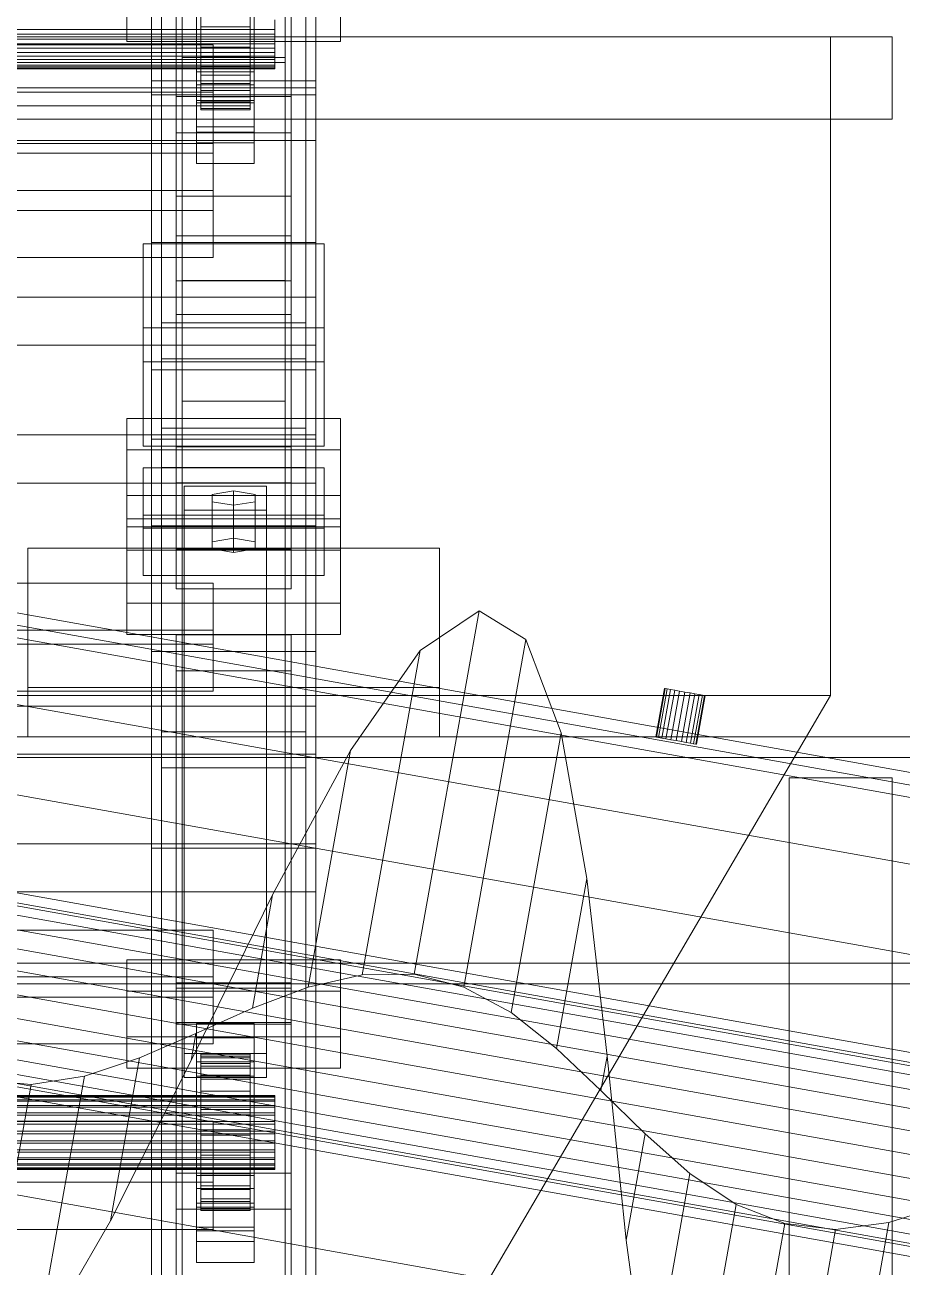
# Model space of a CAD drawing. Header units: millimetres. Extents: x -1970 to 34302, y -65268 to 6837.
# Drawn here: x 379.3 to 592.4, y -33348.9 to -33047.1 of the extents above; entities that cross this region are included whole.
import ezdxf

# ---------------------------------------------------------------- set-up
doc = ezdxf.new("R2010")
doc.units = ezdxf.units.MM
for name, color, linetype, lineweight in [('frontal_C01', 7, 'Continuous', 0), ('frontal_C02', 7, 'Continuous', 0), ('frontal_dos-mix', 7, 'Continuous', 0), ('frontal_mezcladora', 7, 'Continuous', 0)]:
    doc.layers.add(name, color=color, linetype=linetype, lineweight=lineweight)

msp = doc.modelspace()

# ---------------------------------------------------------------- linework, layer by layer
at = {"layer": 'frontal_C01'}
for p, q in [((410, -33130.885), (410, -32746.676)), ((450, -32746.676), (450, -33130.885)), ((417.5, -33411.882), (417.5, -32752.939)), ((442.5, -32752.939), (442.5, -33411.882)), ((417.5, -33437.251), (417.5, -32778.308)), ((442.5, -33437.251), (442.5, -32778.308)), ((410, -33168.78), (410, -32784.57)), ((450, -33168.78), (450, -32784.57)), ((410, -33064.041), (410, -32955.182)), ((450, -33064.041), (450, -32955.182)), ((410, -33016.673), (410, -33064.041)), ((410, -33400.882), (410, -33016.673)), ((450, -33064.041), (450, -33016.673)), ((450, -33016.673), (450, -33400.882)), ((421, -33061.609), (421, -33021.82)), ((435, -33021.82), (435, -33061.609)), ((421, -33025.662), (421, -33065.451)), ((435, -33065.451), (435, -33025.662)), ((404, -33030.631), (404, -33051.122)), ((450, -33029.217), (450, -33062.374)), ((456, -33051.122), (456, -33030.631)), ((421, -33071.854), (421, -33032.065)), ((435, -33032.065), (435, -33071.854)), ((421, -33035.907), (421, -33075.696)), ((435, -33075.696), (435, -33035.907)), ((404, -33043.543), (404, -33051.122)), ((422, -33042.675), (422, -33047.541)), ((434, -33047.541), (434, -33042.675)), ((450, -33075.181), (450, -33042.024)), ((456, -33051.122), (456, -33043.543)), ((422, -33049.975), (422, -33045.027)), ((422, -33048.181), (422, -33045.877)), ((422, -33046.991), (422, -33049.335)), ((434, -33045.027), (434, -33049.975)), ((434, -33045.877), (434, -33048.181)), ((434, -33049.335), (434, -33046.991)), ((440, -33048.181), (440, -33045.877)), ((440, -33046.991), (440, -33049.335)), ((-440, -33048.181), (440, -33048.181)), ((-440, -33049.335), (440, -33049.335)), ((422, -33048.181), (422, -33047.541)), ((422, -33047.541), (422, -33052.49)), ((422, -33047.541), (434, -33047.541)), ((422, -33050.526), (422, -33048.181)), ((434, -33048.181), (422, -33048.181)), ((422, -33049.335), (422, -33049.975)), ((434, -33049.335), (422, -33049.335)), ((422, -33049.335), (422, -33051.64)), ((422, -33049.975), (434, -33049.975)), ((422, -33054.841), (422, -33049.975)), ((434, -33052.49), (434, -33047.541)), ((434, -33047.541), (434, -33048.181)), ((434, -33048.181), (434, -33050.526)), ((434, -33049.975), (434, -33049.335)), ((434, -33051.64), (434, -33049.335)), ((434, -33049.975), (434, -33054.841)), ((440, -33050.526), (440, -33048.181)), ((440, -33049.335), (440, -33051.64)), ((-440, -33050.526), (440, -33050.526)), ((-440, -33051.64), (440, -33051.64)), ((-440, -33052.75), (440, -33052.75)), ((404, -33051.122), (456, -33051.122)), ((422, -33052.75), (422, -33050.526)), ((422, -33050.526), (422, -33052.49)), ((434, -33050.526), (422, -33050.526)), ((422, -33051.64), (422, -33054.841)), ((434, -33051.64), (422, -33051.64)), ((422, -33051.64), (422, -33053.748)), ((422, -33052.49), (422, -33057.184)), ((422, -33052.49), (434, -33052.49)), ((422, -33054.701), (422, -33052.75)), ((422, -33052.75), (422, -33057.184)), ((434, -33052.75), (422, -33052.75)), ((434, -33052.49), (434, -33050.526)), ((434, -33050.526), (434, -33052.75)), ((434, -33054.841), (434, -33051.64)), ((434, -33053.748), (434, -33051.64)), ((434, -33057.184), (434, -33052.49)), ((434, -33057.184), (434, -33052.75)), ((434, -33052.75), (434, -33054.701)), ((440, -33052.75), (440, -33050.526)), ((440, -33051.64), (440, -33053.748)), ((440, -33054.701), (440, -33052.75)), ((-440, -33053.748), (440, -33053.748)), ((-440, -33054.701), (440, -33054.701)), ((-440, -33055.517), (440, -33055.517)), ((422, -33053.748), (422, -33059.293)), ((434, -33053.748), (422, -33053.748)), ((422, -33053.748), (422, -33055.517)), ((422, -33056.248), (422, -33054.701)), ((422, -33054.701), (422, -33061.305)), ((434, -33054.701), (422, -33054.701)), ((422, -33054.841), (434, -33054.841)), ((422, -33059.293), (422, -33054.841)), ((422, -33055.517), (422, -33063.026)), ((434, -33055.517), (422, -33055.517)), ((422, -33055.517), (422, -33056.825)), ((434, -33059.293), (434, -33053.748)), ((434, -33055.517), (434, -33053.748)), ((434, -33061.305), (434, -33054.701)), ((434, -33054.701), (434, -33056.248)), ((434, -33054.841), (434, -33059.293)), ((434, -33063.026), (434, -33055.517)), ((434, -33056.825), (434, -33055.517)), ((440, -33053.748), (440, -33055.517)), ((440, -33056.248), (440, -33054.701)), ((440, -33055.517), (440, -33056.825)), ((-440, -33056.248), (440, -33056.248)), ((-440, -33056.825), (440, -33056.825)), ((-440, -33057.284), (440, -33057.284)), ((-440, -33057.583), (440, -33057.583)), ((-440, -33057.74), (440, -33057.74)), ((421, -33073.175), (421, -33058.447)), ((421, -33058.447), (435, -33058.447)), ((421, -33066.025), (421, -33058.447)), ((422, -33057.284), (422, -33056.248)), ((422, -33056.248), (422, -33064.57)), ((434, -33056.248), (422, -33056.248)), ((422, -33056.825), (422, -33065.787)), ((434, -33056.825), (422, -33056.825)), ((422, -33056.825), (422, -33057.583)), ((422, -33057.184), (422, -33061.305)), ((422, -33057.184), (434, -33057.184)), ((422, -33057.74), (422, -33057.284)), ((422, -33057.284), (422, -33066.758)), ((434, -33057.284), (422, -33057.284)), ((422, -33057.583), (422, -33067.388)), ((434, -33057.583), (422, -33057.583)), ((422, -33057.583), (422, -33057.74)), ((422, -33057.74), (422, -33067.719)), ((434, -33057.74), (422, -33057.74)), ((434, -33064.57), (434, -33056.248)), ((434, -33056.248), (434, -33057.284)), ((434, -33065.787), (434, -33056.825)), ((434, -33057.583), (434, -33056.825)), ((434, -33061.305), (434, -33057.184)), ((434, -33066.758), (434, -33057.284)), ((434, -33057.284), (434, -33057.74)), ((434, -33067.388), (434, -33057.583)), ((434, -33057.74), (434, -33057.583)), ((434, -33067.719), (434, -33057.74)), ((435, -33058.447), (435, -33073.175)), ((435, -33058.447), (435, -33066.025)), ((440, -33057.284), (440, -33056.248)), ((440, -33056.825), (440, -33057.583)), ((440, -33057.74), (440, -33057.284)), ((440, -33057.583), (440, -33057.74)), ((435, -33061.609), (421, -33061.609)), ((421, -33061.609), (421, -33065.451)), ((422, -33059.293), (434, -33059.293)), ((422, -33063.026), (422, -33059.293)), ((422, -33061.305), (422, -33064.57)), ((422, -33061.305), (434, -33061.305)), ((434, -33059.293), (434, -33063.026)), ((434, -33064.57), (434, -33061.305)), ((435, -33065.451), (435, -33061.609)), ((450, -33062.374), (-450, -33062.374)), ((410, -33064.041), (450, -33064.041)), ((410, -33448.25), (410, -33064.041)), ((422, -33063.026), (434, -33063.026)), ((422, -33065.787), (422, -33063.026)), ((422, -33064.57), (422, -33066.758)), ((422, -33064.57), (434, -33064.57)), ((434, -33063.026), (434, -33065.787)), ((434, -33066.758), (434, -33064.57)), ((450, -33075.181), (450, -33062.374)), ((450, -33448.25), (450, -33064.041)), ((421, -33065.451), (435, -33065.451)), ((435, -33066.025), (421, -33066.025)), ((421, -33066.025), (421, -33080.753)), ((422, -33065.787), (434, -33065.787)), ((422, -33067.388), (422, -33065.787)), ((422, -33066.758), (422, -33067.719)), ((422, -33066.758), (434, -33066.758)), ((422, -33067.388), (434, -33067.388)), ((422, -33067.719), (422, -33067.388)), ((422, -33067.719), (434, -33067.719)), ((434, -33065.787), (434, -33067.388)), ((434, -33067.719), (434, -33066.758)), ((434, -33067.388), (434, -33067.719)), ((435, -33080.753), (435, -33066.025)), ((435, -33071.854), (421, -33071.854)), ((421, -33071.854), (421, -33075.696)), ((435, -33073.175), (421, -33073.175)), ((421, -33073.175), (421, -33080.753)), ((435, -33075.696), (435, -33071.854)), ((435, -33080.753), (435, -33073.175)), ((-450, -33075.181), (450, -33075.181)), ((-425, -33075.923), (425, -33075.923)), ((421, -33075.696), (435, -33075.696)), ((425, -33075.923), (425, -33092.188)), ((425, -33075.923), (425, -33087.291)), ((421, -33080.753), (435, -33080.753)), ((425, -33087.291), (-425, -33087.291)), ((416, -33098.332), (416, -33088.726)), ((416, -33088.726), (444, -33088.726)), ((416, -33174.468), (416, -33088.726)), ((425, -33103.556), (425, -33087.291)), ((444, -33088.726), (444, -33098.332)), ((444, -33088.726), (444, -33174.468)), ((425, -33092.188), (-425, -33092.188)), ((425, -33103.556), (425, -33092.188)), ((444, -33098.332), (416, -33098.332)), ((416, -33098.332), (416, -33184.074)), ((444, -33184.074), (444, -33098.332)), ((-425, -33103.556), (425, -33103.556)), ((450, -33130.885), (410, -33130.885)), ((410, -33130.885), (410, -33168.78)), ((410, -33515.094), (410, -33130.885)), ((450, -33168.78), (450, -33130.885)), ((450, -33130.885), (450, -33515.094)), ((412.5, -33154.635), (412.5, -33145.03)), ((412.5, -33145.03), (447.5, -33145.03)), ((412.5, -33419.764), (412.5, -33145.03)), ((447.5, -33145.03), (447.5, -33154.635)), ((447.5, -33145.03), (447.5, -33419.764)), ((447.5, -33154.635), (412.5, -33154.635)), ((412.5, -33429.369), (412.5, -33154.635)), ((447.5, -33429.369), (447.5, -33154.635)), ((404, -33187.622), (404, -33167.131)), ((404, -33167.131), (456, -33167.131)), ((404, -33174.71), (404, -33167.131)), ((456, -33167.131), (456, -33187.622)), ((456, -33167.131), (456, -33174.71)), ((410, -33168.78), (450, -33168.78)), ((410, -33552.989), (410, -33168.78)), ((450, -33552.989), (450, -33168.78)), ((380, -33208.062), (380, -33174.265)), ((380, -33174.265), (480, -33174.265)), ((380, -33220.062), (380, -33174.265)), ((456, -33174.71), (404, -33174.71)), ((404, -33174.71), (404, -33195.201)), ((444, -33174.468), (416, -33174.468)), ((416, -33174.468), (416, -33184.074)), ((444, -33184.074), (444, -33174.468)), ((456, -33195.201), (456, -33174.71)), ((480, -33174.265), (480, -33208.062)), ((480, -33174.265), (480, -33220.062)), ((416, -33184.074), (444, -33184.074)), ((456, -33187.622), (404, -33187.622)), ((404, -33187.622), (404, -33195.201)), ((456, -33195.201), (456, -33187.622)), ((404, -33195.201), (456, -33195.201)), ((480, -33208.062), (380, -33208.062)), ((380, -33208.062), (380, -33220.062)), ((480, -33220.062), (480, -33208.062)), ((980, -33220.062), (-980, -33220.062)), ((380, -33220.062), (480, -33220.062)), ((980, -33225.062), (-980, -33225.062)), ((-425, -33267.058), (425, -33267.058)), ((425, -33267.058), (425, -33283.323)), ((425, -33267.058), (425, -33278.426)), ((980, -33275.062), (-980, -33275.062)), ((425, -33278.426), (-425, -33278.426)), ((425, -33294.691), (425, -33278.426)), ((980, -33280.062), (-980, -33280.062)), ((416, -33289.466), (416, -33279.861)), ((416, -33279.861), (444, -33279.861)), ((416, -33366.573), (416, -33279.861)), ((444, -33279.861), (444, -33289.466)), ((444, -33279.861), (444, -33366.573)), ((425, -33283.323), (-425, -33283.323)), ((425, -33294.691), (425, -33283.323)), ((444, -33289.466), (416, -33289.466)), ((416, -33289.466), (416, -33376.178)), ((444, -33376.178), (444, -33289.466)), ((-425, -33294.691), (425, -33294.691))]:
    msp.add_line(p, q, dxfattribs=at)
at = {"layer": 'frontal_C02'}
for p, q in [((416, -33109.263), (416, -32894.088)), ((444, -32894.088), (444, -33109.263)), ((416, -32902.271), (416, -33117.447)), ((444, -33117.447), (444, -32902.271)), ((412.5, -33119.485), (412.5, -32937.781)), ((447.5, -32937.781), (447.5, -33119.485)), ((410, -33099.961), (410, -32943.599)), ((450, -32943.599), (450, -33099.961)), ((412.5, -33128.253), (412.5, -32946.549)), ((447.5, -33128.253), (447.5, -32946.549)), ((410, -33060.662), (410, -32961.292)), ((450, -33060.662), (450, -32961.292)), ((410, -33147.778), (410, -32991.416)), ((450, -33147.778), (450, -32991.416)), ((410, -33022.409), (410, -33060.662)), ((410, -33373.127), (410, -33022.409)), ((450, -33060.662), (450, -33022.409)), ((450, -33022.409), (450, -33373.127)), ((417.5, -33056.197), (417.5, -33026.875)), ((417.5, -33026.875), (417.5, -33109.208)), ((417.5, -33028.053), (417.5, -33055.019)), ((417.5, -33560.475), (417.5, -33028.053)), ((442.5, -33026.875), (442.5, -33056.197)), ((442.5, -33109.208), (442.5, -33026.875)), ((442.5, -33055.019), (442.5, -33028.053)), ((442.5, -33028.053), (442.5, -33560.475)), ((412.5, -33218.856), (412.5, -33037.152)), ((447.5, -33037.152), (447.5, -33218.856)), ((412.5, -33227.624), (412.5, -33045.92)), ((447.5, -33227.624), (447.5, -33045.92)), ((-425, -33051.909), (425, -33051.909)), ((425, -33051.909), (425, -33066.756)), ((425, -33051.909), (425, -33063.385)), ((417.5, -33055.019), (442.5, -33055.019)), ((417.5, -33587.441), (417.5, -33055.019)), ((442.5, -33587.441), (442.5, -33055.019)), ((442.5, -33056.197), (417.5, -33056.197)), ((417.5, -33056.197), (417.5, -33138.53)), ((442.5, -33056.197), (442.5, -33138.53)), ((410, -33060.662), (450, -33060.662)), ((410, -33411.381), (410, -33060.662)), ((450, -33411.381), (450, -33060.662)), ((425, -33063.385), (-425, -33063.385)), ((416, -33073.28), (416, -33064.512)), ((416, -33064.512), (444, -33064.512)), ((416, -33149.598), (416, -33064.512)), ((425, -33078.232), (425, -33063.385)), ((444, -33064.512), (444, -33073.28)), ((444, -33064.512), (444, -33149.598)), ((425, -33066.756), (-425, -33066.756)), ((425, -33078.232), (425, -33066.756)), ((444, -33073.28), (416, -33073.28)), ((416, -33073.28), (416, -33158.366)), ((444, -33158.366), (444, -33073.28)), ((-425, -33078.232), (425, -33078.232)), ((408, -33120.715), (408, -33100.257)), ((408, -33100.257), (452, -33100.257)), ((408, -33128.947), (408, -33100.257)), ((450, -33099.961), (410, -33099.961)), ((410, -33099.961), (410, -33147.778)), ((410, -33199.331), (410, -33099.961)), ((450, -33147.778), (450, -33099.961)), ((450, -33099.961), (450, -33199.331)), ((452, -33100.257), (452, -33120.715)), ((452, -33100.257), (452, -33128.947)), ((444, -33109.263), (416, -33109.263)), ((416, -33109.263), (416, -33117.447)), ((442.5, -33109.208), (417.5, -33109.208)), ((417.5, -33109.208), (417.5, -33138.53)), ((442.5, -33138.53), (442.5, -33109.208)), ((444, -33117.447), (444, -33109.263)), ((-450, -33113.242), (450, -33113.242)), ((450, -33113.242), (450, -33124.933)), ((450, -33113.242), (450, -33146.714)), ((447.5, -33119.485), (412.5, -33119.485)), ((412.5, -33119.485), (412.5, -33128.253)), ((416, -33117.447), (444, -33117.447)), ((447.5, -33128.253), (447.5, -33119.485)), ((452, -33120.715), (408, -33120.715)), ((408, -33120.715), (408, -33149.406)), ((452, -33149.406), (452, -33120.715)), ((450, -33124.933), (-450, -33124.933)), ((450, -33158.405), (450, -33124.933)), ((412.5, -33128.253), (447.5, -33128.253)), ((452, -33128.947), (408, -33128.947)), ((408, -33128.947), (408, -33149.406)), ((452, -33149.406), (452, -33128.947)), ((417.5, -33138.53), (442.5, -33138.53)), ((404, -33161.422), (404, -33142.717)), ((404, -33142.717), (456, -33142.717)), ((404, -33150.367), (404, -33142.717)), ((456, -33142.717), (456, -33161.422)), ((456, -33142.717), (456, -33150.367)), ((450, -33146.714), (-450, -33146.714)), ((408, -33149.406), (452, -33149.406)), ((410, -33147.778), (450, -33147.778)), ((410, -33247.148), (410, -33147.778)), ((444, -33149.598), (416, -33149.598)), ((416, -33149.598), (416, -33158.366)), ((444, -33158.366), (444, -33149.598)), ((450, -33158.405), (450, -33146.714)), ((450, -33247.148), (450, -33147.778)), ((456, -33150.367), (404, -33150.367)), ((404, -33150.367), (404, -33169.072)), ((456, -33169.072), (456, -33150.367)), ((408, -33169.359), (408, -33154.746)), ((408, -33154.746), (452, -33154.746)), ((408, -33166.222), (408, -33154.746)), ((452, -33154.746), (452, -33169.359)), ((452, -33154.746), (452, -33166.222)), ((-450, -33158.405), (450, -33158.405)), ((416, -33158.366), (444, -33158.366)), ((456, -33161.422), (404, -33161.422)), ((404, -33161.422), (404, -33169.072)), ((418, -33164.975), (418, -33159.13)), ((418, -33159.13), (438, -33159.13)), ((418, -33297.034), (418, -33159.13)), ((430, -33160.299), (424.804, -33161.176)), ((424.804, -33161.176), (424.804, -33162.929)), ((424.804, -33172.652), (424.804, -33161.176)), ((435.196, -33161.176), (430, -33160.299)), ((430, -33171.775), (430, -33160.299)), ((435.196, -33162.929), (435.196, -33161.176)), ((435.196, -33172.652), (435.196, -33161.176)), ((438, -33159.13), (438, -33164.975)), ((438, -33159.13), (438, -33297.034)), ((456, -33169.072), (456, -33161.422)), ((424.804, -33162.929), (430, -33163.806)), ((424.804, -33174.405), (424.804, -33162.929)), ((430, -33163.806), (435.196, -33162.929)), ((430, -33163.806), (430, -33175.282)), ((435.196, -33174.405), (435.196, -33162.929)), ((452, -33166.222), (408, -33166.222)), ((408, -33166.222), (408, -33180.835)), ((438, -33164.975), (418, -33164.975)), ((418, -33164.975), (418, -33302.879)), ((438, -33302.879), (438, -33164.975)), ((452, -33180.835), (452, -33166.222)), ((404, -33169.072), (456, -33169.072)), ((452, -33169.359), (408, -33169.359)), ((408, -33169.359), (408, -33180.835)), ((452, -33180.835), (452, -33169.359)), ((424.804, -33172.652), (430, -33171.775)), ((424.804, -33174.405), (424.804, -33172.652)), ((430, -33171.775), (435.196, -33172.652)), ((435.196, -33172.652), (435.196, -33174.405)), ((430, -33175.282), (424.804, -33174.405)), ((435.196, -33174.405), (430, -33175.282)), ((-425, -33182.694), (425, -33182.694)), ((408, -33180.835), (452, -33180.835)), ((425, -33182.694), (425, -33197.541)), ((425, -33182.694), (425, -33194.17)), ((425, -33194.17), (-425, -33194.17)), ((425, -33209.017), (425, -33194.17)), ((425, -33197.541), (-425, -33197.541)), ((416, -33204.065), (416, -33195.297)), ((416, -33195.297), (444, -33195.297)), ((416, -33281.117), (416, -33195.297)), ((425, -33209.017), (425, -33197.541)), ((444, -33195.297), (444, -33204.065)), ((444, -33195.297), (444, -33281.117)), ((450, -33199.331), (410, -33199.331)), ((410, -33199.331), (410, -33247.148)), ((410, -33550.05), (410, -33199.331)), ((450, -33247.148), (450, -33199.331)), ((450, -33199.331), (450, -33550.05)), ((444, -33204.065), (416, -33204.065)), ((416, -33204.065), (416, -33289.885)), ((444, -33289.885), (444, -33204.065)), ((-425, -33209.017), (425, -33209.017)), ((-450, -33212.613), (450, -33212.613)), ((450, -33212.613), (450, -33224.303)), ((450, -33212.613), (450, -33246.084)), ((447.5, -33218.856), (412.5, -33218.856)), ((412.5, -33218.856), (412.5, -33227.624)), ((447.5, -33227.624), (447.5, -33218.856)), ((450, -33224.303), (-450, -33224.303)), ((450, -33257.775), (450, -33224.303)), ((412.5, -33227.624), (447.5, -33227.624)), ((450, -33246.084), (-450, -33246.084)), ((450, -33257.775), (450, -33246.084)), ((410, -33247.148), (450, -33247.148)), ((410, -33597.867), (410, -33247.148)), ((450, -33597.867), (450, -33247.148)), ((-450, -33257.775), (450, -33257.775)), ((404, -33292.941), (404, -33274.236)), ((404, -33274.236), (456, -33274.236)), ((404, -33281.887), (404, -33274.236)), ((456, -33274.236), (456, -33292.941)), ((456, -33274.236), (456, -33281.887)), ((456, -33281.887), (404, -33281.887)), ((404, -33281.887), (404, -33300.592)), ((444, -33281.117), (416, -33281.117)), ((416, -33281.117), (416, -33289.885)), ((444, -33289.885), (444, -33281.117)), ((456, -33300.592), (456, -33281.887)), ((416, -33289.885), (444, -33289.885)), ((421, -33293.209), (421, -33289.701)), ((421, -33289.701), (435, -33289.701)), ((421, -33329.868), (421, -33289.701)), ((435, -33289.701), (435, -33293.209)), ((435, -33289.701), (435, -33329.868)), ((456, -33292.941), (404, -33292.941)), ((404, -33292.941), (404, -33300.592)), ((435, -33293.209), (421, -33293.209)), ((421, -33293.209), (421, -33333.375)), ((435, -33333.375), (435, -33293.209)), ((456, -33300.592), (456, -33292.941)), ((438, -33297.034), (418, -33297.034)), ((418, -33297.034), (418, -33302.879)), ((422, -33307.22), (422, -33297.226)), ((422, -33297.226), (422, -33297.702)), ((422, -33297.226), (434, -33297.226)), ((422, -33298.044), (422, -33297.226)), ((434, -33297.702), (434, -33297.226)), ((434, -33297.226), (434, -33307.22)), ((434, -33297.226), (434, -33298.044)), ((438, -33302.879), (438, -33297.034)), ((404, -33300.592), (456, -33300.592)), ((421, -33302.561), (421, -33299.054)), ((421, -33299.054), (435, -33299.054)), ((421, -33339.22), (421, -33299.054)), ((422, -33307.445), (422, -33297.702)), ((422, -33297.702), (422, -33299.439)), ((422, -33297.702), (434, -33297.702)), ((422, -33307.607), (422, -33298.044)), ((422, -33298.044), (434, -33298.044)), ((422, -33300.1), (422, -33298.044)), ((422, -33308.268), (422, -33299.439)), ((422, -33299.439), (422, -33302.32)), ((422, -33299.439), (434, -33299.439)), ((422, -33308.581), (422, -33300.1)), ((422, -33300.1), (434, -33300.1)), ((422, -33303.255), (422, -33300.1)), ((434, -33299.439), (434, -33297.702)), ((434, -33297.702), (434, -33307.445)), ((434, -33298.044), (434, -33307.607)), ((434, -33298.044), (434, -33300.1)), ((434, -33302.32), (434, -33299.439)), ((434, -33299.439), (434, -33308.268)), ((434, -33300.1), (434, -33308.581)), ((434, -33300.1), (434, -33303.255)), ((435, -33299.054), (435, -33302.561)), ((435, -33299.054), (435, -33339.22)), ((418, -33302.879), (438, -33302.879)), ((435, -33302.561), (421, -33302.561)), ((421, -33302.561), (421, -33342.727)), ((422, -33309.633), (422, -33302.32)), ((422, -33302.32), (422, -33306.148)), ((422, -33302.32), (434, -33302.32)), ((422, -33310.076), (422, -33303.255)), ((422, -33303.255), (434, -33303.255)), ((422, -33307.293), (422, -33303.255)), ((434, -33306.148), (434, -33302.32)), ((434, -33302.32), (434, -33309.633)), ((434, -33303.255), (434, -33310.076)), ((434, -33303.255), (434, -33307.293)), ((435, -33342.727), (435, -33302.561)), ((422, -33311.446), (422, -33306.148)), ((422, -33306.148), (422, -33310.661)), ((422, -33306.148), (434, -33306.148)), ((434, -33310.661), (434, -33306.148)), ((434, -33306.148), (434, -33311.446)), ((-440, -33307.22), (440, -33307.22)), ((-440, -33307.445), (440, -33307.445)), ((-440, -33307.607), (440, -33307.607)), ((-440, -33308.268), (440, -33308.268)), ((-440, -33308.581), (440, -33308.581)), ((-440, -33309.633), (440, -33309.633)), ((422, -33307.445), (422, -33307.22)), ((434, -33307.22), (422, -33307.22)), ((422, -33307.22), (422, -33307.607)), ((422, -33311.988), (422, -33307.293)), ((422, -33307.293), (434, -33307.293)), ((422, -33311.938), (422, -33307.293)), ((422, -33308.268), (422, -33307.445)), ((434, -33307.445), (422, -33307.445)), ((434, -33307.607), (422, -33307.607)), ((422, -33307.607), (422, -33308.581)), ((422, -33309.633), (422, -33308.268)), ((434, -33308.268), (422, -33308.268)), ((434, -33308.581), (422, -33308.581)), ((422, -33308.581), (422, -33310.076)), ((422, -33311.446), (422, -33309.633)), ((434, -33309.633), (422, -33309.633)), ((434, -33307.22), (434, -33307.445)), ((434, -33307.607), (434, -33307.22)), ((434, -33307.293), (434, -33311.988)), ((434, -33307.293), (434, -33311.938)), ((434, -33307.445), (434, -33308.268)), ((434, -33308.581), (434, -33307.607)), ((434, -33308.268), (434, -33309.633)), ((434, -33310.076), (434, -33308.581)), ((434, -33309.633), (434, -33311.446)), ((440, -33307.445), (440, -33307.22)), ((440, -33307.22), (440, -33307.607)), ((440, -33308.268), (440, -33307.445)), ((440, -33307.607), (440, -33308.581)), ((440, -33309.633), (440, -33308.268)), ((440, -33308.581), (440, -33310.076)), ((440, -33311.446), (440, -33309.633)), ((-440, -33310.076), (440, -33310.076)), ((-440, -33311.446), (440, -33311.446)), ((-440, -33311.988), (440, -33311.988)), ((434, -33310.076), (422, -33310.076)), ((422, -33310.076), (422, -33311.988)), ((422, -33310.661), (422, -33313.584)), ((434, -33310.661), (422, -33310.661)), ((422, -33310.661), (422, -33315.553)), ((422, -33313.584), (422, -33311.446)), ((434, -33311.446), (422, -33311.446)), ((422, -33314.189), (422, -33311.938)), ((422, -33311.938), (434, -33311.938)), ((422, -33316.875), (422, -33311.938)), ((434, -33311.988), (422, -33311.988)), ((422, -33311.988), (422, -33314.189)), ((434, -33311.988), (434, -33310.076)), ((434, -33313.584), (434, -33310.661)), ((434, -33315.553), (434, -33310.661)), ((434, -33311.446), (434, -33313.584)), ((434, -33311.938), (434, -33314.189)), ((434, -33311.938), (434, -33316.875)), ((434, -33314.189), (434, -33311.988)), ((440, -33310.076), (440, -33311.988)), ((440, -33313.584), (440, -33311.446)), ((440, -33311.988), (440, -33314.189)), ((440, -33313.584), (-440, -33313.584)), ((-440, -33314.189), (440, -33314.189)), ((-425, -33313.479), (425, -33313.479)), ((422, -33313.584), (434, -33313.584)), ((422, -33315.901), (422, -33313.584)), ((434, -33314.189), (422, -33314.189)), ((422, -33314.189), (422, -33316.527)), ((422, -33315.901), (422, -33315.553)), ((422, -33315.553), (422, -33320.491)), ((422, -33315.553), (434, -33315.553)), ((425, -33313.479), (425, -33328.326)), ((425, -33313.479), (425, -33324.955)), ((434, -33313.584), (434, -33315.901)), ((434, -33316.527), (434, -33314.189)), ((434, -33320.491), (434, -33315.553)), ((434, -33315.553), (434, -33315.901)), ((440, -33315.901), (440, -33313.584)), ((440, -33314.189), (440, -33316.527)), ((-440, -33315.901), (440, -33315.901)), ((-440, -33316.527), (440, -33316.527)), ((-440, -33318.24), (440, -33318.24)), ((422, -33318.24), (422, -33315.901)), ((434, -33315.901), (422, -33315.901)), ((422, -33316.527), (422, -33316.875)), ((434, -33316.527), (422, -33316.527)), ((422, -33316.527), (422, -33318.845)), ((422, -33316.875), (434, -33316.875)), ((422, -33321.767), (422, -33316.875)), ((422, -33320.441), (422, -33318.24)), ((422, -33318.24), (422, -33320.491)), ((434, -33318.24), (422, -33318.24)), ((434, -33315.901), (434, -33318.24)), ((434, -33316.875), (434, -33316.527)), ((434, -33318.845), (434, -33316.527)), ((434, -33316.875), (434, -33321.767)), ((434, -33320.491), (434, -33318.24)), ((434, -33318.24), (434, -33320.441)), ((440, -33318.24), (440, -33315.901)), ((440, -33316.527), (440, -33318.845)), ((440, -33320.441), (440, -33318.24)), ((-440, -33318.845), (440, -33318.845)), ((-440, -33320.441), (440, -33320.441)), ((-440, -33320.983), (440, -33320.983)), ((422, -33318.845), (422, -33321.767)), ((434, -33318.845), (422, -33318.845)), ((422, -33318.845), (422, -33320.983)), ((422, -33322.353), (422, -33320.441)), ((422, -33320.441), (422, -33325.136)), ((434, -33320.441), (422, -33320.441)), ((422, -33320.491), (422, -33325.136)), ((422, -33320.491), (434, -33320.491)), ((422, -33320.983), (422, -33326.281)), ((434, -33320.983), (422, -33320.983)), ((422, -33320.983), (422, -33322.796)), ((422, -33321.767), (434, -33321.767)), ((422, -33326.281), (422, -33321.767)), ((434, -33321.767), (434, -33318.845)), ((434, -33320.983), (434, -33318.845)), ((434, -33325.136), (434, -33320.441)), ((434, -33320.441), (434, -33322.353)), ((434, -33325.136), (434, -33320.491)), ((434, -33326.281), (434, -33320.983)), ((434, -33322.796), (434, -33320.983)), ((434, -33321.767), (434, -33326.281)), ((440, -33318.845), (440, -33320.983)), ((440, -33322.353), (440, -33320.441)), ((440, -33320.983), (440, -33322.796)), ((-440, -33322.353), (440, -33322.353)), ((-440, -33322.796), (440, -33322.796)), ((-440, -33323.847), (440, -33323.847)), ((-440, -33324.16), (440, -33324.16)), ((422, -33323.847), (422, -33322.353)), ((422, -33322.353), (422, -33329.174)), ((434, -33322.353), (422, -33322.353)), ((422, -33322.796), (422, -33330.109)), ((434, -33322.796), (422, -33322.796)), ((422, -33322.796), (422, -33324.16)), ((422, -33324.821), (422, -33323.847)), ((422, -33323.847), (422, -33332.328)), ((434, -33323.847), (422, -33323.847)), ((422, -33324.16), (422, -33332.989)), ((434, -33324.16), (422, -33324.16)), ((422, -33324.16), (422, -33324.984)), ((434, -33329.174), (434, -33322.353)), ((434, -33322.353), (434, -33323.847)), ((434, -33330.109), (434, -33322.796)), ((434, -33324.16), (434, -33322.796)), ((434, -33332.328), (434, -33323.847)), ((434, -33323.847), (434, -33324.821)), ((434, -33332.989), (434, -33324.16)), ((434, -33324.984), (434, -33324.16)), ((440, -33323.847), (440, -33322.353)), ((440, -33322.796), (440, -33324.16)), ((440, -33324.821), (440, -33323.847)), ((440, -33324.16), (440, -33324.984)), ((-440, -33324.821), (440, -33324.821)), ((-440, -33324.984), (440, -33324.984)), ((-440, -33325.209), (440, -33325.209)), ((425, -33324.955), (-425, -33324.955)), ((416, -33334.85), (416, -33326.082)), ((416, -33326.082), (444, -33326.082)), ((416, -33412.637), (416, -33326.082)), ((421, -33340.151), (421, -33326.706)), ((421, -33326.706), (435, -33326.706)), ((421, -33334.357), (421, -33326.706)), ((422, -33325.209), (422, -33324.821)), ((422, -33324.821), (422, -33334.385)), ((434, -33324.821), (422, -33324.821)), ((422, -33324.984), (422, -33334.727)), ((434, -33324.984), (422, -33324.984)), ((422, -33324.984), (422, -33325.209)), ((422, -33325.136), (422, -33329.174)), ((422, -33325.136), (434, -33325.136)), ((422, -33325.209), (422, -33335.203)), ((434, -33325.209), (422, -33325.209)), ((422, -33326.281), (434, -33326.281)), ((422, -33330.109), (422, -33326.281)), ((425, -33339.802), (425, -33324.955)), ((434, -33334.385), (434, -33324.821)), ((434, -33324.821), (434, -33325.209)), ((434, -33334.727), (434, -33324.984)), ((434, -33325.209), (434, -33324.984)), ((434, -33329.174), (434, -33325.136)), ((434, -33335.203), (434, -33325.209)), ((434, -33326.281), (434, -33330.109)), ((435, -33326.706), (435, -33340.151)), ((435, -33326.706), (435, -33334.357)), ((440, -33325.209), (440, -33324.821)), ((440, -33324.984), (440, -33325.209)), ((444, -33326.082), (444, -33334.85)), ((444, -33326.082), (444, -33412.637)), ((425, -33328.326), (-425, -33328.326)), ((435, -33329.868), (421, -33329.868)), ((421, -33329.868), (421, -33333.375)), ((422, -33329.174), (422, -33332.328)), ((422, -33329.174), (434, -33329.174)), ((422, -33330.109), (434, -33330.109)), ((422, -33332.989), (422, -33330.109)), ((425, -33339.802), (425, -33328.326)), ((434, -33332.328), (434, -33329.174)), ((434, -33330.109), (434, -33332.989)), ((435, -33333.375), (435, -33329.868)), ((421, -33333.375), (435, -33333.375)), ((422, -33332.328), (422, -33334.385)), ((422, -33332.328), (434, -33332.328)), ((422, -33332.989), (434, -33332.989)), ((422, -33334.727), (422, -33332.989)), ((434, -33334.385), (434, -33332.328)), ((434, -33332.989), (434, -33334.727)), ((444, -33334.85), (416, -33334.85)), ((416, -33334.85), (416, -33421.405)), ((435, -33334.357), (421, -33334.357)), ((421, -33334.357), (421, -33347.801)), ((422, -33334.385), (422, -33335.203)), ((422, -33334.385), (434, -33334.385)), ((422, -33334.727), (434, -33334.727)), ((422, -33335.203), (422, -33334.727)), ((422, -33335.203), (434, -33335.203)), ((434, -33335.203), (434, -33334.385)), ((434, -33334.727), (434, -33335.203)), ((435, -33347.801), (435, -33334.357)), ((444, -33421.405), (444, -33334.85)), ((-425, -33339.802), (425, -33339.802)), ((435, -33339.22), (421, -33339.22)), ((421, -33339.22), (421, -33342.727)), ((435, -33342.727), (435, -33339.22)), ((435, -33340.151), (421, -33340.151)), ((421, -33340.151), (421, -33347.801)), ((421, -33342.727), (435, -33342.727)), ((435, -33347.801), (435, -33340.151)), ((421, -33347.801), (435, -33347.801))]:
    msp.add_line(p, q, dxfattribs=at)
at = {"layer": 'frontal_dos-mix'}
for p, q in [((265.556, -33172.991), (1915.556, -33467.991)), ((734.815, -33253.842), (341.059, -33183.443)), ((1912.222, -33486.638), (262.222, -33191.638)), ((733.759, -33259.748), (340.003, -33189.349)), ((489.642, -33189.471), (473.858, -33277.753)), ((489.642, -33189.471), (475.315, -33199.057)), ((501.018, -33196.389), (489.642, -33189.471)), ((501.018, -33196.389), (485.914, -33280.868)), ((509.57, -33219.1), (501.018, -33196.389)), ((475.315, -33199.057), (458.354, -33223.379)), ((475.315, -33199.057), (461.223, -33277.88)), ((532.595, -33220.113), (534.707, -33208.301)), ((532.763, -33220.143), (534.875, -33208.331)), ((533.254, -33220.231), (535.366, -33208.418)), ((534.036, -33220.371), (536.148, -33208.558)), ((534.875, -33208.331), (534.707, -33208.301)), ((535.366, -33208.418), (534.875, -33208.331)), ((535.056, -33220.553), (537.168, -33208.741)), ((536.148, -33208.558), (535.366, -33208.418)), ((537.168, -33208.741), (536.148, -33208.558)), ((536.243, -33220.766), (538.355, -33208.953)), ((538.355, -33208.953), (537.168, -33208.741)), ((539.629, -33209.181), (537.517, -33220.993)), ((539.629, -33209.181), (538.355, -33208.953)), ((538.791, -33221.221), (540.903, -33209.408)), ((539.629, -33209.181), (540.903, -33209.408)), ((539.978, -33221.433), (542.09, -33209.621)), ((540.903, -33209.408), (542.09, -33209.621)), ((540.997, -33221.616), (543.109, -33209.803)), ((541.779, -33221.755), (543.891, -33209.943)), ((542.09, -33209.621), (543.109, -33209.803)), ((542.271, -33221.843), (544.383, -33210.031)), ((542.439, -33221.873), (544.551, -33210.061)), ((543.109, -33209.803), (543.891, -33209.943)), ((543.891, -33209.943), (544.383, -33210.031)), ((544.383, -33210.031), (544.551, -33210.061)), ((1908.419, -33507.911), (258.419, -33212.911)), ((509.57, -33219.1), (497.416, -33287.085)), ((515.85, -33254.522), (509.57, -33219.1)), ((532.763, -33220.143), (532.595, -33220.113)), ((533.254, -33220.231), (532.763, -33220.143)), ((534.036, -33220.371), (533.254, -33220.231)), ((535.056, -33220.553), (534.036, -33220.371)), ((536.243, -33220.766), (535.056, -33220.553)), ((537.517, -33220.993), (536.243, -33220.766)), ((538.791, -33221.221), (537.517, -33220.993)), ((538.791, -33221.221), (539.978, -33221.433)), ((539.978, -33221.433), (540.997, -33221.616)), ((540.997, -33221.616), (541.779, -33221.755)), ((541.779, -33221.755), (542.271, -33221.843)), ((542.271, -33221.843), (542.439, -33221.873)), ((1952.96, -33542.881), (174.989, -33225.002)), ((1953.091, -33542.143), (175.121, -33224.264)), ((458.354, -33223.379), (439.47, -33258.456)), ((458.354, -33223.379), (448.069, -33280.902)), ((1952.573, -33545.045), (174.602, -33227.165)), ((1951.957, -33548.486), (173.987, -33230.607)), ((1951.156, -33552.972), (173.185, -33235.092)), ((1904.292, -33530.994), (254.292, -33235.994)), ((1950.222, -33558.195), (172.251, -33240.315)), ((171.249, -33245.92), (1949.22, -33563.8)), ((1948.217, -33569.405), (170.247, -33251.525)), ((515.85, -33254.522), (508.471, -33295.799)), ((520.751, -33297.66), (515.85, -33254.522)), ((1947.284, -33574.628), (169.313, -33256.749)), ((1946.482, -33579.113), (168.511, -33261.234)), ((1900, -33555), (250, -33260)), ((439.47, -33258.456), (419.664, -33298.688)), ((439.47, -33258.456), (434.539, -33286.036)), ((1945.48, -33584.719), (167.509, -33266.839)), ((1945.866, -33582.555), (167.896, -33264.675)), ((1945.348, -33585.456), (167.377, -33267.577)), ((448.069, -33280.902), (461.223, -33277.88)), ((461.223, -33277.88), (473.858, -33277.753)), ((473.858, -33277.753), (485.914, -33280.868)), ((434.539, -33286.036), (448.069, -33280.902)), ((485.914, -33280.868), (497.416, -33287.085)), ((1895.708, -33579.006), (245.708, -33284.006)), ((420.827, -33292.183), (434.539, -33286.036)), ((497.416, -33287.085), (508.471, -33295.799)), ((407.158, -33298.091), (420.827, -33292.183)), ((419.664, -33298.688), (420.827, -33292.183)), ((508.471, -33295.799), (519.255, -33306.028)), ((393.749, -33302.544), (407.158, -33298.091)), ((400.075, -33337.704), (407.158, -33298.091)), ((419.664, -33298.688), (400.075, -33337.704)), ((520.751, -33297.66), (519.255, -33306.028)), ((525.371, -33342.363), (520.751, -33297.66)), ((368.358, -33303.466), (380.778, -33304.545)), ((380.778, -33304.545), (393.749, -33302.544)), ((381.811, -33369.315), (393.749, -33302.544)), ((365.778, -33388.442), (380.778, -33304.545)), ((519.255, -33306.028), (529.984, -33316.565)), ((1891.581, -33602.089), (241.581, -33307.089)), ((525.371, -33342.363), (529.984, -33316.565)), ((529.984, -33316.565), (540.882, -33326.155)), ((530.854, -33382.242), (540.882, -33326.155)), ((540.882, -33326.155), (552.149, -33333.685)), ((538.212, -33411.637), (552.149, -33333.685)), ((552.149, -33333.685), (563.927, -33338.352)), ((589.199, -33338.093), (602.569, -33333.862)), ((400.075, -33337.704), (381.811, -33369.315)), ((548.175, -33426.458), (563.927, -33338.352)), ((561.083, -33424.807), (576.284, -33339.784)), ((563.927, -33338.352), (576.284, -33339.784)), ((576.284, -33339.784), (589.199, -33338.093)), ((576.833, -33407.261), (589.199, -33338.093)), ((530.854, -33382.242), (525.371, -33342.363))]:
    msp.add_line(p, q, dxfattribs=at)
at = {"layer": 'frontal_mezcladora'}
for p, q in [((575, -33050), (-575, -33050)), ((575, -33210), (575, -33050)), ((575, -33050), (590, -33050)), ((575, -33070), (575, -33050)), ((590, -33070), (590, -33050)), ((-575, -33070), (575, -33070)), ((575, -33070), (590, -33070)), ((575, -33210), (-575, -33210)), ((300, -33680), (575, -33210)), ((565, -33230), (590, -33230)), ((565, -33730), (565, -33230)), ((590, -33730), (590, -33230))]:
    msp.add_line(p, q, dxfattribs=at)

doc.saveas('drawing.dxf')
